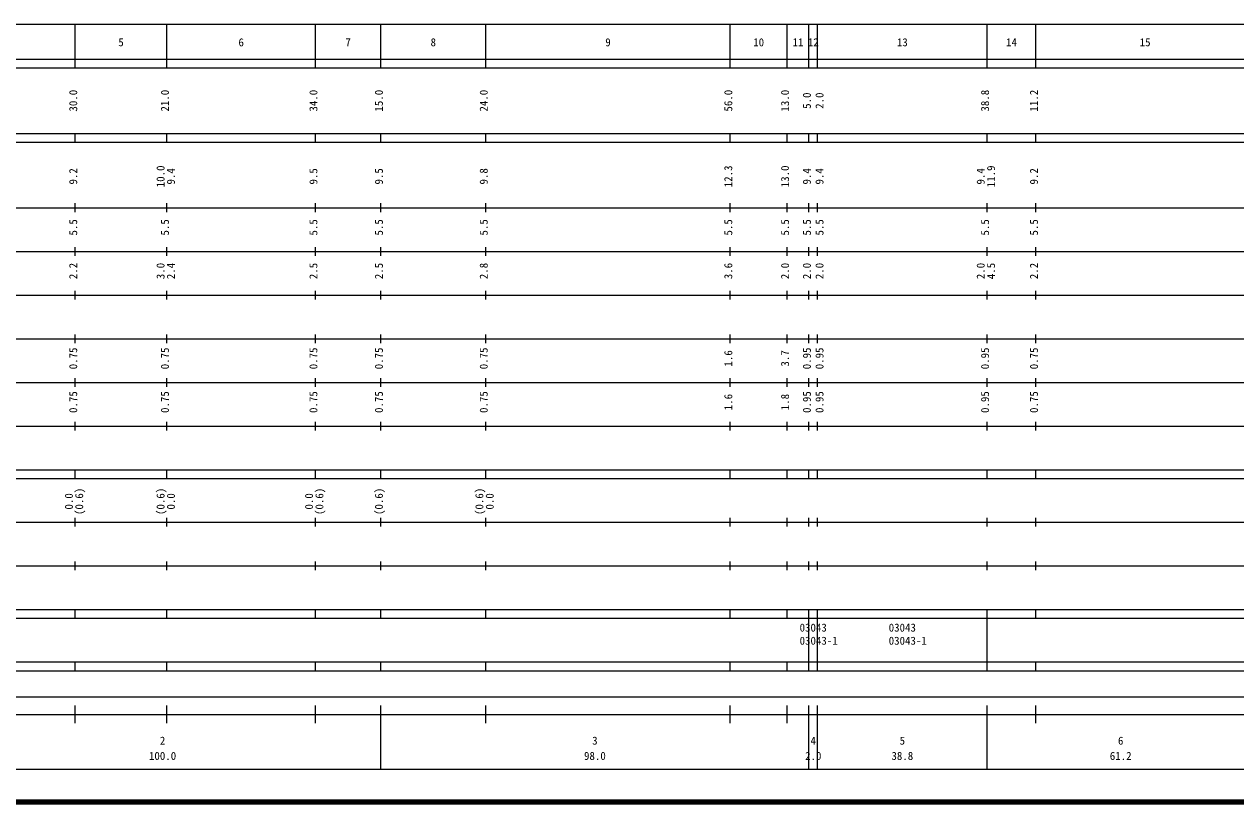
# Model space of a CAD drawing. Units: millimetres on the paper, enlarged 1000 times. Extents: x 40000 to 680000, y 20000 to 380000.
# Drawn here: x 186323 to 463754, y 20000 to 198000 of the extents above; entities that cross this region are included whole.
import ezdxf
from ezdxf.enums import TextEntityAlignment as Align

# ---------------------------------------------------------------- set-up
doc = ezdxf.new("R2010")
doc.units = ezdxf.units.MM
doc.header["$LTSCALE"] = 1000
doc.layers.add('M-TTL', color=2, linetype='Continuous', lineweight=140)
doc.layers.add('M-TTL-BAND', color=7, linetype='Continuous', lineweight=13)
doc.styles.add('ＭＳ ゴシック', font='')
doc.styles.get('ＭＳ ゴシック').set_extended_font_data('MS Gothic')

msp = doc.modelspace()

# ---------------------------------------------------------------- linework, layer by layer
at = {"layer": 'M-TTL'}
msp.add_line((40000, 20000), (680000, 20000), dxfattribs=at)
at = {"layer": 'M-TTL-BAND'}
for p, q in [((68000, 198000), (579000, 198000)), ((198000, 188000), (198000, 198000)), ((219000, 188000), (219000, 198000)), ((253000, 188000), (253000, 198000)), ((268000, 188000), (268000, 198000)), ((292000, 188000), (292000, 198000)), ((348000, 188000), (348000, 198000)), ((361000, 188000), (361000, 198000)), ((366000, 188000), (366000, 198000)), ((368000, 188000), (368000, 198000)), ((406800, 188000), (406800, 198000)), ((418000, 188000), (418000, 198000)), ((40000, 190000), (579000, 190000)), ((40000, 188000), (579000, 188000)), ((40000, 173000), (579000, 173000)), ((198000, 171000), (198000, 173000)), ((219000, 171000), (219000, 173000)), ((253000, 171000), (253000, 173000)), ((268000, 171000), (268000, 173000)), ((292000, 171000), (292000, 173000)), ((348000, 171000), (348000, 173000)), ((361000, 171000), (361000, 173000)), ((366000, 171000), (366000, 173000)), ((368000, 171000), (368000, 173000)), ((406800, 171000), (406800, 173000)), ((418000, 171000), (418000, 173000)), ((40000, 171000), (579000, 171000)), ((40000, 156000), (579000, 156000)), ((198000, 155000), (198000, 157000)), ((219000, 155000), (219000, 157000)), ((253000, 155000), (253000, 157000)), ((268000, 155000), (268000, 157000)), ((292000, 155000), (292000, 157000)), ((348000, 155000), (348000, 157000)), ((361000, 155000), (361000, 157000)), ((366000, 155000), (366000, 157000)), ((368000, 155000), (368000, 157000)), ((406800, 155000), (406800, 157000)), ((418000, 155000), (418000, 157000)), ((46000, 146000), (579000, 146000)), ((198000, 145000), (198000, 147000)), ((219000, 145000), (219000, 147000)), ((253000, 145000), (253000, 147000)), ((268000, 145000), (268000, 147000)), ((292000, 145000), (292000, 147000)), ((348000, 145000), (348000, 147000)), ((361000, 145000), (361000, 147000)), ((366000, 145000), (366000, 147000)), ((368000, 145000), (368000, 147000)), ((406800, 145000), (406800, 147000)), ((418000, 145000), (418000, 147000)), ((52000, 136000), (579000, 136000)), ((198000, 135000), (198000, 137000)), ((219000, 135000), (219000, 137000)), ((253000, 135000), (253000, 137000)), ((268000, 135000), (268000, 137000)), ((292000, 135000), (292000, 137000)), ((348000, 135000), (348000, 137000)), ((361000, 135000), (361000, 137000)), ((366000, 135000), (366000, 137000)), ((368000, 135000), (368000, 137000)), ((406800, 135000), (406800, 137000)), ((418000, 135000), (418000, 137000)), ((46000, 126000), (579000, 126000)), ((198000, 125000), (198000, 127000)), ((219000, 125000), (219000, 127000)), ((253000, 125000), (253000, 127000)), ((268000, 125000), (268000, 127000)), ((292000, 125000), (292000, 127000)), ((348000, 125000), (348000, 127000)), ((361000, 125000), (361000, 127000)), ((366000, 125000), (366000, 127000)), ((368000, 125000), (368000, 127000)), ((406800, 125000), (406800, 127000)), ((418000, 125000), (418000, 127000)), ((198000, 115000), (198000, 117000)), ((219000, 115000), (219000, 117000)), ((253000, 115000), (253000, 117000)), ((268000, 115000), (268000, 117000)), ((292000, 115000), (292000, 117000)), ((348000, 115000), (348000, 117000)), ((361000, 115000), (361000, 117000)), ((366000, 115000), (366000, 117000)), ((368000, 115000), (368000, 117000)), ((406800, 115000), (406800, 117000)), ((418000, 115000), (418000, 117000)), ((52000, 116000), (579000, 116000)), ((46000, 106000), (579000, 106000)), ((198000, 105000), (198000, 107000)), ((219000, 105000), (219000, 107000)), ((253000, 105000), (253000, 107000)), ((268000, 105000), (268000, 107000)), ((292000, 105000), (292000, 107000)), ((348000, 105000), (348000, 107000)), ((361000, 105000), (361000, 107000)), ((366000, 105000), (366000, 107000)), ((368000, 105000), (368000, 107000)), ((406800, 105000), (406800, 107000)), ((418000, 105000), (418000, 107000)), ((40000, 96000), (579000, 96000)), ((198000, 94000), (198000, 96000)), ((219000, 94000), (219000, 96000)), ((253000, 94000), (253000, 96000)), ((268000, 94000), (268000, 96000)), ((292000, 94000), (292000, 96000)), ((348000, 94000), (348000, 96000)), ((361000, 94000), (361000, 96000)), ((366000, 94000), (366000, 96000)), ((368000, 94000), (368000, 96000)), ((406800, 94000), (406800, 96000)), ((418000, 94000), (418000, 96000)), ((40000, 94000), (579000, 94000)), ((49000, 84000), (579000, 84000)), ((198000, 83000), (198000, 85000)), ((219000, 83000), (219000, 85000)), ((253000, 83000), (253000, 85000)), ((268000, 83000), (268000, 85000)), ((292000, 83000), (292000, 85000)), ((348000, 83000), (348000, 85000)), ((361000, 83000), (361000, 85000)), ((366000, 83000), (366000, 85000)), ((368000, 83000), (368000, 85000)), ((406800, 83000), (406800, 85000)), ((418000, 83000), (418000, 85000)), ((198000, 73000), (198000, 75000)), ((219000, 73000), (219000, 75000)), ((253000, 73000), (253000, 75000)), ((268000, 73000), (268000, 75000)), ((292000, 73000), (292000, 75000)), ((348000, 73000), (348000, 75000)), ((361000, 73000), (361000, 75000)), ((366000, 73000), (366000, 75000)), ((368000, 73000), (368000, 75000)), ((406800, 73000), (406800, 75000)), ((418000, 73000), (418000, 75000)), ((40000, 74000), (579000, 74000)), ((40000, 64000), (579000, 64000)), ((198000, 62000), (198000, 64000)), ((219000, 62000), (219000, 64000)), ((253000, 62000), (253000, 64000)), ((268000, 62000), (268000, 64000)), ((292000, 62000), (292000, 64000)), ((348000, 62000), (348000, 64000)), ((361000, 62000), (361000, 64000)), ((366000, 62000), (366000, 64000)), ((368000, 62000), (368000, 64000)), ((406800, 62000), (406800, 64000)), ((418000, 62000), (418000, 64000)), ((40000, 62000), (579000, 62000)), ((366000, 52000), (366000, 62000)), ((368000, 52000), (368000, 62000)), ((368000, 52000), (368000, 62000)), ((406800, 52000), (406800, 62000)), ((40000, 52000), (579000, 52000)), ((40000, 50000), (579000, 50000)), ((198000, 50000), (198000, 52000)), ((219000, 50000), (219000, 52000)), ((253000, 50000), (253000, 52000)), ((268000, 50000), (268000, 52000)), ((292000, 50000), (292000, 52000)), ((348000, 50000), (348000, 52000)), ((361000, 50000), (361000, 52000)), ((366000, 50000), (366000, 52000)), ((368000, 50000), (368000, 52000)), ((406800, 50000), (406800, 52000)), ((418000, 50000), (418000, 52000)), ((71000, 44000), (565000, 44000)), ((198000, 38000), (198000, 42000)), ((219000, 38000), (219000, 42000)), ((253000, 38000), (253000, 42000)), ((268000, 27500), (268000, 42000)), ((292000, 38000), (292000, 42000)), ((348000, 38000), (348000, 42000)), ((361000, 38000), (361000, 42000)), ((366000, 27500), (366000, 42000)), ((368000, 27500), (368000, 42000)), ((406800, 27500), (406800, 42000)), ((418000, 38000), (418000, 42000)), ((40000, 40000), (579000, 40000)), ((68000, 27500), (579000, 27500))]:
    msp.add_line(p, q, dxfattribs=at)

# ---------------------------------------------------------------- texts
at = {"layer": 'M-TTL-BAND', "style": 'ＭＳ ゴシック'}
for s, p in [('5', (208500, 192405)), ('6', (236000, 192405)), ('7', (260500, 192405)), ('8', (280000, 192405)), ('9', (320000, 192405)), ('10', (354500, 192405)), ('11', (363500, 192405)), ('12', (367000, 192405)), ('13', (387400, 192405)), ('14', (412400, 192405)), ('15', (443000, 192405)), ('2', (218000, 32523)), ('3', (317000, 32523)), ('4', (367000, 32523)), ('5', (387400, 32523)), ('6', (437400, 32523)), ('100.0', (218000, 29033)), ('98.0', (317000, 29033)), ('2.0', (367000, 29033)), ('38.8', (387400, 29033)), ('61.2', (437400, 29033))]:
    msp.add_text(s, height=1833, dxfattribs=at).set_placement(p, align=Align.BOTTOM_CENTER)
for s, p in [('30.0', (199000, 180500)), ('21.0', (220000, 180500)), ('34.0', (254000, 180500)), ('15.0', (269000, 180500)), ('24.0', (293000, 180500)), ('56.0', (349000, 180500)), ('13.0', (362000, 180500)), ('5.0', (367000, 180500)), ('2.0', (369895, 180500)), ('38.8', (407800, 180500)), ('11.2', (419000, 180500)), ('9.2', (199000, 163174)), ('10.0', (219000, 163174)), ('9.4', (221370, 163174)), ('9.5', (254000, 163174)), ('9.5', (269000, 163174)), ('9.8', (293000, 163174)), ('12.3', (349000, 163174)), ('13.0', (362000, 163174)), ('9.4', (367000, 163174)), ('9.4', (369895, 163174)), ('9.4', (406800, 163174)), ('11.9', (409170, 163174)), ('9.2', (419000, 163174)), ('5.5', (199000, 151500)), ('5.5', (220000, 151500)), ('5.5', (254000, 151500)), ('5.5', (269000, 151500)), ('5.5', (293000, 151500)), ('5.5', (349000, 151500)), ('5.5', (362000, 151500)), ('5.5', (367000, 151500)), ('5.5', (369895, 151500)), ('5.5', (407800, 151500)), ('5.5', (419000, 151500)), ('2.2', (199000, 141500)), ('3.0', (219000, 141500)), ('2.4', (221370, 141500)), ('2.5', (254000, 141500)), ('2.5', (269000, 141500)), ('2.8', (293000, 141500)), ('3.6', (349000, 141500)), ('2.0', (362000, 141500)), ('2.0', (367000, 141500)), ('2.0', (369895, 141500)), ('2.0', (406800, 141500)), ('4.5', (409170, 141500)), ('2.2', (419000, 141500)), ('0.75', (199000, 121500)), ('0.75', (220000, 121500)), ('0.75', (254000, 121500)), ('0.75', (269000, 121500)), ('0.75', (293000, 121500)), ('1.6', (349000, 121500)), ('3.7', (362000, 121500)), ('0.95', (367000, 121500)), ('0.95', (369895, 121500)), ('0.95', (407800, 121500)), ('0.75', (419000, 121500)), ('0.75', (199000, 111500)), ('0.75', (220000, 111500)), ('0.75', (254000, 111500)), ('0.75', (269000, 111500)), ('0.75', (293000, 111500)), ('0.95', (367000, 111500)), ('0.95', (369895, 111500)), ('0.95', (407800, 111500)), ('0.75', (419000, 111500)), ('1.6', (349000, 111500)), ('1.8', (362000, 111500)), ('0.0', (198000, 88764)), ('(0.6)', (200370, 88764)), ('(0.6)', (219000, 88764)), ('0.0', (221370, 88764)), ('0.0', (253000, 88764)), ('(0.6)', (255370, 88764)), ('(0.6)', (269000, 88764)), ('(0.6)', (292000, 88764)), ('0.0', (294370, 88764))]:
    msp.add_text(s, height=1833, rotation=90, dxfattribs=at).set_placement(p, align=Align.BOTTOM_CENTER)
for s, p in [('03043', (363875, 58405)), ('03043', (384275, 58405)), ('03043-1', (363875, 55405)), ('03043-1', (384275, 55405))]:
    msp.add_text(s, height=1833, dxfattribs=at).set_placement(p, align=Align.BOTTOM_LEFT)

doc.saveas('drawing.dxf')
